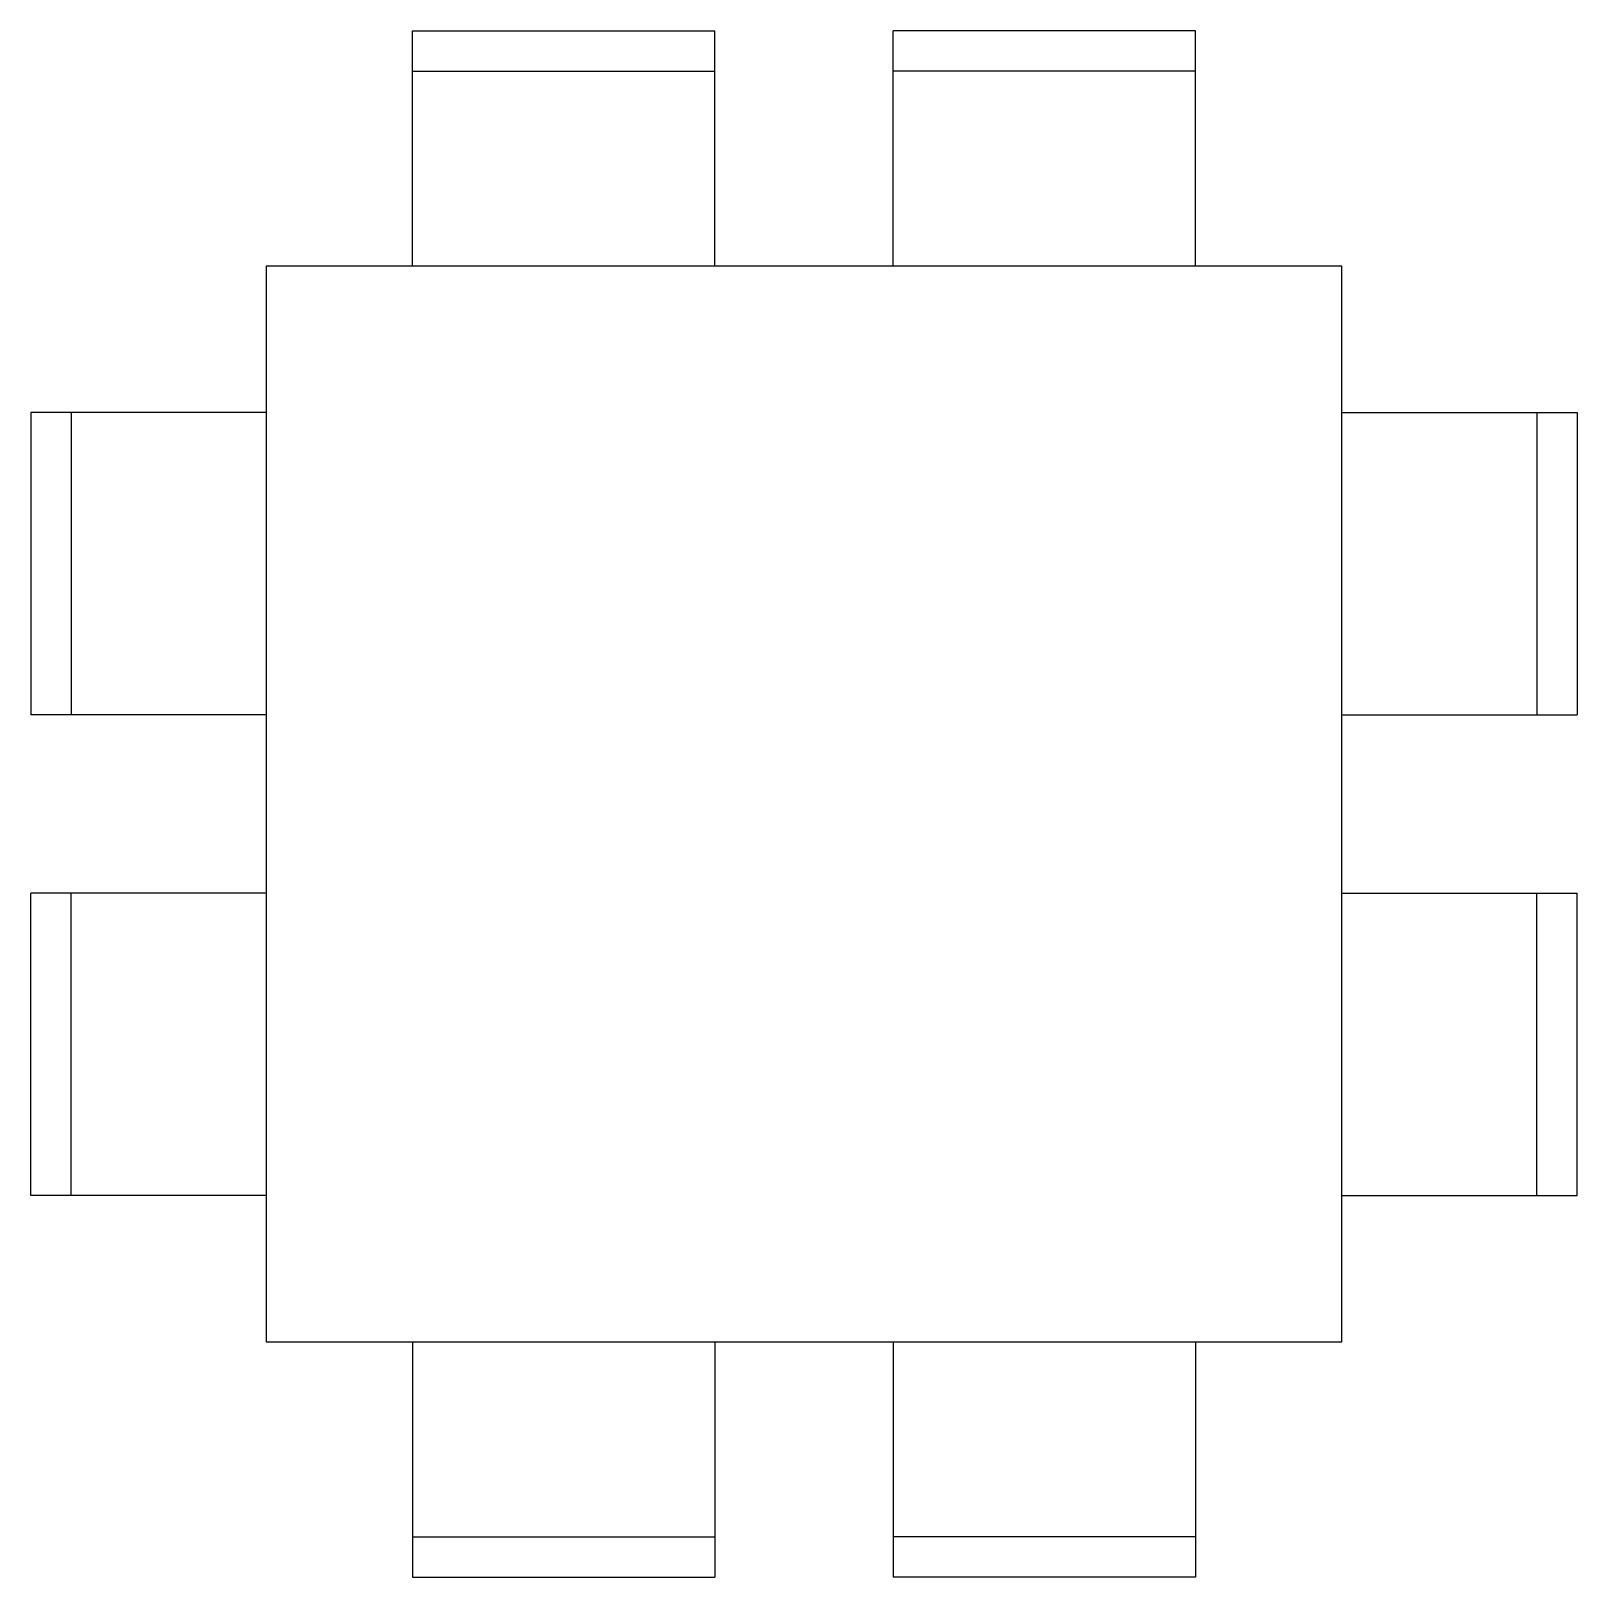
# Model space of a CAD drawing. Header units: millimetres. Extents: x -963.94 to -961.64, y 2583.99 to 2586.29.
import ezdxf

# ---------------------------------------------------------------- set-up
doc = ezdxf.new("R2010")
doc.units = ezdxf.units.MM
doc.header["$LTSCALE"] = 10
doc.layers.add('Móveis_mesas', color=2, linetype='Continuous')

msp = doc.modelspace()

# ---------------------------------------------------------------- linework, layer by layer
at = {"layer": 'Móveis_mesas'}
for p, q in [((-963.3676, 2585.9376), (-963.3676, 2586.2876)), ((-963.3676, 2586.2876), (-962.9176, 2586.2876)), ((-963.3676, 2586.2876), (-962.9176, 2586.2876)), ((-963.3676, 2585.9376), (-963.3676, 2586.2876)), ((-962.9176, 2585.9376), (-962.9176, 2586.2876)), ((-962.9176, 2585.9376), (-962.9176, 2586.2876)), ((-962.6526, 2585.9376), (-962.6526, 2586.2876)), ((-962.2026, 2586.2876), (-962.6526, 2586.2876)), ((-962.2026, 2586.2876), (-962.6526, 2586.2876)), ((-962.6526, 2585.9376), (-962.6526, 2586.2876)), ((-962.2026, 2585.9376), (-962.2026, 2586.2876)), ((-962.2026, 2585.9376), (-962.2026, 2586.2876)), ((-963.3676, 2586.2276), (-962.9176, 2586.2276)), ((-963.3676, 2586.2276), (-962.9176, 2586.2276)), ((-962.2026, 2586.2276), (-962.6526, 2586.2276)), ((-962.2026, 2586.2276), (-962.6526, 2586.2276)), ((-963.5851, 2585.7201), (-963.9351, 2585.7201)), ((-963.9351, 2585.7201), (-963.9351, 2585.2701)), ((-963.9351, 2585.7201), (-963.9351, 2585.2701)), ((-963.5851, 2585.7201), (-963.9351, 2585.7201)), ((-963.8751, 2585.7201), (-963.8751, 2585.2701)), ((-963.8751, 2585.7201), (-963.8751, 2585.2701)), ((-961.9851, 2585.7201), (-961.6351, 2585.7201)), ((-961.9851, 2585.7201), (-961.6351, 2585.7201)), ((-961.6951, 2585.7201), (-961.6951, 2585.2701)), ((-961.6951, 2585.7201), (-961.6951, 2585.2701)), ((-961.6351, 2585.7201), (-961.6351, 2585.2701)), ((-961.6351, 2585.7201), (-961.6351, 2585.2701)), ((-963.5851, 2585.2701), (-963.9351, 2585.2701)), ((-963.5851, 2585.2701), (-963.9351, 2585.2701)), ((-961.9851, 2585.2701), (-961.6351, 2585.2701)), ((-961.9851, 2585.2701), (-961.6351, 2585.2701)), ((-963.5851, 2585.0051), (-963.9351, 2585.0051)), ((-963.9351, 2584.5551), (-963.9351, 2585.0051)), ((-963.9351, 2584.5551), (-963.9351, 2585.0051)), ((-963.5851, 2585.0051), (-963.9351, 2585.0051)), ((-963.8751, 2584.5551), (-963.8751, 2585.0051)), ((-963.8751, 2584.5551), (-963.8751, 2585.0051)), ((-961.9851, 2585.0051), (-961.6351, 2585.0051)), ((-961.9851, 2585.0051), (-961.6351, 2585.0051)), ((-961.6951, 2584.5551), (-961.6951, 2585.0051)), ((-961.6951, 2584.5551), (-961.6951, 2585.0051)), ((-961.6351, 2584.5551), (-961.6351, 2585.0051)), ((-961.6351, 2584.5551), (-961.6351, 2585.0051)), ((-963.5851, 2584.5551), (-963.9351, 2584.5551)), ((-963.5851, 2584.5551), (-963.9351, 2584.5551)), ((-961.9851, 2584.5551), (-961.6351, 2584.5551)), ((-961.9851, 2584.5551), (-961.6351, 2584.5551)), ((-963.3676, 2584.3376), (-963.3676, 2583.9876)), ((-963.3676, 2584.3376), (-963.3676, 2583.9876)), ((-962.9176, 2584.3376), (-962.9176, 2583.9876)), ((-962.9176, 2584.3376), (-962.9176, 2583.9876)), ((-962.6526, 2584.3376), (-962.6526, 2583.9876)), ((-962.6526, 2584.3376), (-962.6526, 2583.9876)), ((-962.2026, 2584.3376), (-962.2026, 2583.9876)), ((-962.2026, 2584.3376), (-962.2026, 2583.9876)), ((-963.3676, 2584.0476), (-962.9176, 2584.0476)), ((-963.3676, 2584.0476), (-962.9176, 2584.0476)), ((-962.2026, 2584.0476), (-962.6526, 2584.0476)), ((-962.2026, 2584.0476), (-962.6526, 2584.0476)), ((-963.3676, 2583.9876), (-962.9176, 2583.9876)), ((-963.3676, 2583.9876), (-962.9176, 2583.9876)), ((-962.2026, 2583.9876), (-962.6526, 2583.9876)), ((-962.2026, 2583.9876), (-962.6526, 2583.9876))]:
    msp.add_line(p, q, dxfattribs=at)
msp.add_lwpolyline([(-963.5851, 2584.3376), (-961.9851, 2584.3376), (-961.9851, 2585.9376), (-963.5851, 2585.9376)], close=True, dxfattribs=at)

doc.saveas('drawing.dxf')
